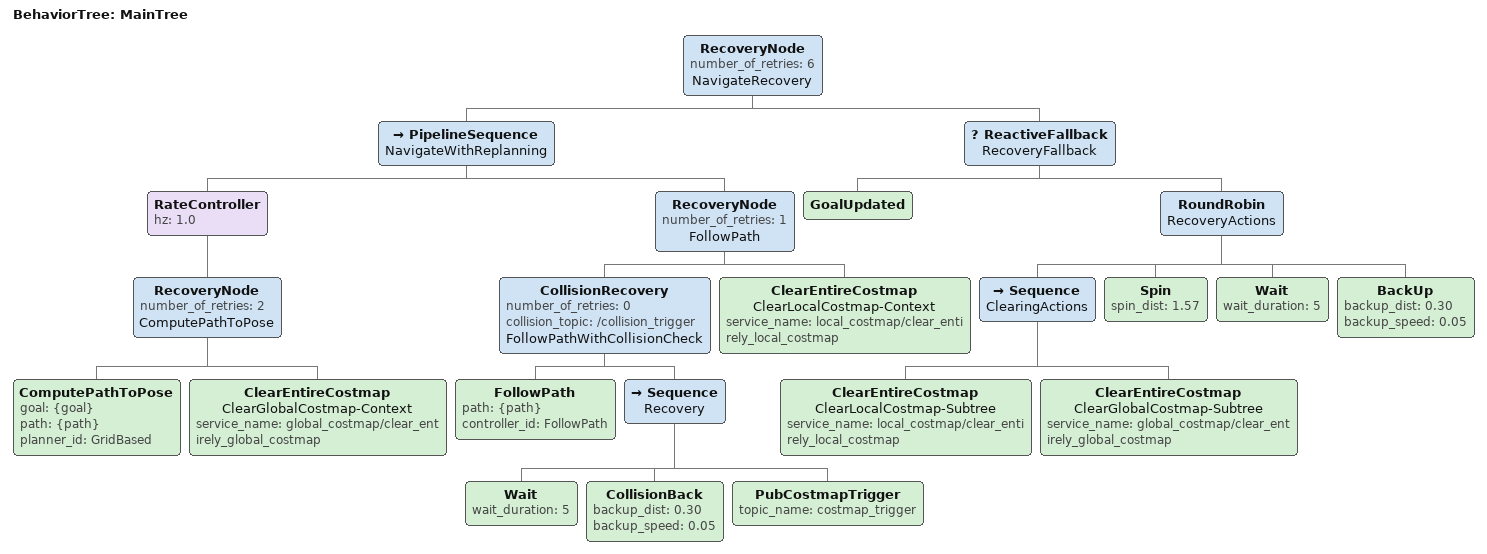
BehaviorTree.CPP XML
<root main_tree_to_execute="MainTree">
  <BehaviorTree ID="MainTree">
    <RecoveryNode number_of_retries="6" name="NavigateRecovery">
      <PipelineSequence name="NavigateWithReplanning">
        <RateController hz="1.0">
          <RecoveryNode number_of_retries="2" name="ComputePathToPose">
            <ComputePathToPose goal="{goal}" path="{path}" planner_id="GridBased"/>
            <ClearEntireCostmap name="ClearGlobalCostmap-Context" service_name="global_costmap/clear_entirely_global_costmap"/>
          </RecoveryNode>
        </RateController>
        <RecoveryNode number_of_retries="1" name="FollowPath">
          <CollisionRecovery number_of_retries="0" collision_topic="/collision_trigger" name="FollowPathWithCollisionCheck">
            <FollowPath path="{path}" controller_id="FollowPath"/>
            <Sequence name="Recovery">
              <Wait wait_duration="5"/>
              <CollisionBack backup_dist="0.30" backup_speed="0.05"/>
              <PubCostmapTrigger topic_name="costmap_trigger"/>
            </Sequence>
          </CollisionRecovery>
          <ClearEntireCostmap name="ClearLocalCostmap-Context" service_name="local_costmap/clear_entirely_local_costmap"/>
        </RecoveryNode>
      </PipelineSequence>
      <ReactiveFallback name="RecoveryFallback">
        <GoalUpdated/>
        <RoundRobin name="RecoveryActions">
          <Sequence name="ClearingActions">
            <ClearEntireCostmap name="ClearLocalCostmap-Subtree" service_name="local_costmap/clear_entirely_local_costmap"/>
            <ClearEntireCostmap name="ClearGlobalCostmap-Subtree" service_name="global_costmap/clear_entirely_global_costmap"/>
          </Sequence>
          <Spin spin_dist="1.57"/>
          <Wait wait_duration="5"/>
          <BackUp backup_dist="0.30" backup_speed="0.05"/>
        </RoundRobin>
      </ReactiveFallback>
    </RecoveryNode>
  </BehaviorTree>
</root>
